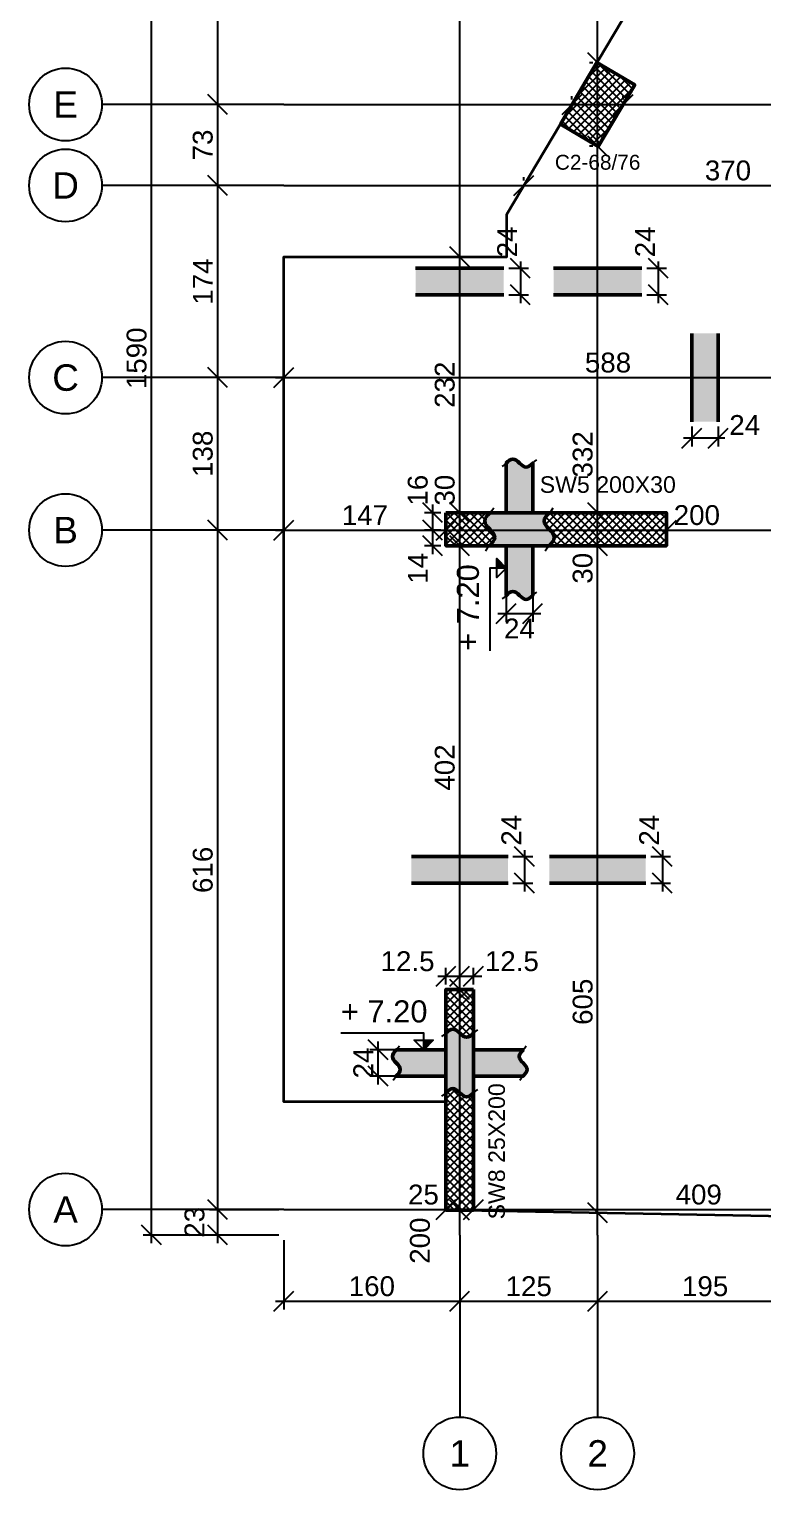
# Model space of a CAD drawing. Header units: millimetres. Extents: x -231 to 4719, y -2977 to 4533.
# Drawn here: x -231 to 434, y 2386 to 3711 of the extents above; entities that cross this region are included whole.
import ezdxf
from ezdxf.enums import TextEntityAlignment as Align

# ---------------------------------------------------------------- set-up
doc = ezdxf.new("R2010")
doc.units = ezdxf.units.MM
for name, color, linetype, lineweight in [('COLUMN', 4, 'Continuous', 50), ('SLAB', 3, 'Continuous', 35), ('WALL', 1, 'Continuous', 50)]:
    doc.layers.add(name, color=color, linetype=linetype, lineweight=lineweight)
for name, color, linetype in [('FW_AXIS', 7, 'Continuous'), ('FW_COLUMN_HATCH', 8, 'Continuous'), ('FW_DIM', 7, 'Continuous'), ('FW_SLAB_SECTION', 8, 'Continuous'), ('FW_TEXT', 7, 'Continuous'), ('FW_WALL_HATCH', 8, 'Continuous'), ('FW_WALL_SECTION', 8, 'Continuous')]:
    doc.layers.add(name, color=color, linetype=linetype)
doc.styles.add('REBAR_TXT', font='arial.ttf')
doc.styles.get("Standard").update_dxf_attribs({"font": 'arial.ttf'})
doc.dimstyles.new('FW_DIM', dxfattribs={"dimtxt": 18, "dimasz": 9, "dimexe": 7.5, "dimexo": 4.5, "dimgap": 4.5, "dimtad": 1, "dimdec": 0, "dimtxsty": 'Standard', "dimtsz": 9, "dimcen": 2.5, "dimdle": 7.5, "dimclrd": 256, "dimclre": 256, "dimclrt": 7, "dimazin": 3, "dimtfac": 1, "dimtmove": 2, "dimatfit": 3})

# ---------------------------------------------------------------- blocks, each defined once
blk = doc.blocks.new('_OBLIQUE')
at = {"color": 0, "linetype": 'BYBLOCK'}
blk.add_line((-0.5, -0.5), (0.5, 0.5), dxfattribs=at)
blk = doc.blocks.new('*D2')
for p, q in [((142.5, 2785.3), (78, 2785.3)), ((85.5, 2753.8), (85.5, 2792.8)), ((142.5, 2761.3), (78, 2761.3))]:
    blk.add_line(p, q)
at = {"layer": 'Defpoints'}
for p in [(147, 2785.3), (85.5, 2761.3), (147, 2761.3)]:
    blk.add_point(p, dxfattribs=at)
at = {"layer": 'FW_DIM', "xscale": 18, "yscale": 18, "rotation": 90}
for p in [(85.5, 2785.3), (85.5, 2761.3)]:
    blk.add_blockref('_OBLIQUE', p, dxfattribs=at)
at = {"layer": 'FW_DIM', "color": 7, "insert": (72, 2773.3), "char_height": 18, "attachment_point": 5, "rotation": 90}
blk.add_mtext('24', dxfattribs=at)
blk = doc.blocks.new('*D3')
for p, q in [((201.7, 3237.8), (201.7, 3173.3)), ((225.7, 3237.8), (225.7, 3173.3)), ((194.2, 3180.8), (233.2, 3180.8))]:
    blk.add_line(p, q)
at = {"layer": 'Defpoints'}
for p in [(201.7, 3242.3), (225.7, 3242.3), (201.7, 3180.8)]:
    blk.add_point(p, dxfattribs=at)
at = {"layer": 'FW_DIM', "xscale": 18, "yscale": 18}
for p in [(201.7, 3180.8), (225.7, 3180.8)]:
    blk.add_blockref('_OBLIQUE', p, dxfattribs=at)
at = {"layer": 'FW_DIM', "color": 7, "insert": (213.7, 3167.3), "char_height": 18, "attachment_point": 5}
blk.add_mtext('24', dxfattribs=at)
blk = doc.blocks.new('*D15')
for p, q in [((400, 3339.8), (362.5, 3339.8)), ((370, 3350.3), (370, 3332.3)), ((394, 3350.3), (394, 3332.3))]:
    blk.add_line(p, q)
at = {"layer": 'Defpoints'}
for p in [(370, 3354.8), (394, 3354.8), (370, 3339.8)]:
    blk.add_point(p, dxfattribs=at)
at = {"layer": 'FW_DIM', "xscale": 18, "yscale": 18}
for p in [(370, 3339.8), (394, 3339.8)]:
    blk.add_blockref('_OBLIQUE', p, dxfattribs=at)
at = {"layer": 'FW_DIM', "color": 7, "insert": (418, 3351.8), "char_height": 18, "attachment_point": 5}
blk.add_mtext('24', dxfattribs=at)
blk = doc.blocks.new('*D21')
for p, q in [((207.8, 2960.4), (225.8, 2960.4)), ((218.3, 2966.4), (218.3, 2928.9)), ((207.8, 2936.4), (225.8, 2936.4))]:
    blk.add_line(p, q)
at = {"layer": 'Defpoints'}
for p in [(203.3, 2960.4), (203.3, 2936.4), (218.3, 2936.4)]:
    blk.add_point(p, dxfattribs=at)
at = {"layer": 'FW_DIM', "xscale": 18, "yscale": 18, "rotation": 90}
for p in [(218.3, 2960.4), (218.3, 2936.4)]:
    blk.add_blockref('_OBLIQUE', p, dxfattribs=at)
at = {"layer": 'FW_DIM', "color": 7, "insert": (206.3, 2984.4), "char_height": 18, "attachment_point": 5, "rotation": 90}
blk.add_mtext('24', dxfattribs=at)
blk = doc.blocks.new('*D22')
for p, q in [((214.5, 3499.9), (214.5, 3462.4)), ((204, 3493.9), (222, 3493.9)), ((204, 3469.9), (222, 3469.9))]:
    blk.add_line(p, q)
at = {"layer": 'Defpoints'}
for p in [(199.5, 3493.9), (199.5, 3469.9), (214.5, 3469.9)]:
    blk.add_point(p, dxfattribs=at)
at = {"layer": 'FW_DIM', "xscale": 18, "yscale": 18, "rotation": 90}
for p in [(214.5, 3493.9), (214.5, 3469.9)]:
    blk.add_blockref('_OBLIQUE', p, dxfattribs=at)
at = {"layer": 'FW_DIM', "color": 7, "insert": (202.5, 3517.9), "char_height": 18, "attachment_point": 5, "rotation": 90}
blk.add_mtext('24', dxfattribs=at)
blk = doc.blocks.new('*D23')
for p, q in [((332.8, 2960.4), (350.8, 2960.4)), ((343.3, 2966.4), (343.3, 2928.9)), ((332.8, 2936.4), (350.8, 2936.4))]:
    blk.add_line(p, q)
at = {"layer": 'Defpoints'}
for p in [(328.3, 2960.4), (328.3, 2936.4), (343.3, 2936.4)]:
    blk.add_point(p, dxfattribs=at)
at = {"layer": 'FW_DIM', "xscale": 18, "yscale": 18, "rotation": 90}
for p in [(343.3, 2960.4), (343.3, 2936.4)]:
    blk.add_blockref('_OBLIQUE', p, dxfattribs=at)
at = {"layer": 'FW_DIM', "color": 7, "insert": (331.3, 2984.4), "char_height": 18, "attachment_point": 5, "rotation": 90}
blk.add_mtext('24', dxfattribs=at)
blk = doc.blocks.new('*D24')
for p, q in [((339.6, 3499.9), (339.6, 3462.4)), ((329.1, 3493.9), (347.1, 3493.9)), ((329.1, 3469.9), (347.1, 3469.9))]:
    blk.add_line(p, q)
at = {"layer": 'Defpoints'}
for p in [(324.6, 3493.9), (324.6, 3469.9), (339.6, 3469.9)]:
    blk.add_point(p, dxfattribs=at)
at = {"layer": 'FW_DIM', "xscale": 18, "yscale": 18, "rotation": 90}
for p in [(339.6, 3493.9), (339.6, 3469.9)]:
    blk.add_blockref('_OBLIQUE', p, dxfattribs=at)
at = {"layer": 'FW_DIM', "color": 7, "insert": (327.6, 3517.9), "char_height": 18, "attachment_point": 5, "rotation": 90}
blk.add_mtext('24', dxfattribs=at)
blk = doc.blocks.new('*D39')
for p, q in [((139.5, 2852), (167, 2852)), ((147, 2844.5), (147, 2859.5)), ((159.5, 2844.5), (159.5, 2859.5))]:
    blk.add_line(p, q)
at = {"layer": 'Defpoints'}
for p in [(147, 2852), (147, 2840), (159.5, 2840)]:
    blk.add_point(p, dxfattribs=at)
at = {"layer": 'FW_DIM', "xscale": 18, "yscale": 18}
for p in [(147, 2852), (159.5, 2852)]:
    blk.add_blockref('_OBLIQUE', p, dxfattribs=at)
at = {"layer": 'FW_DIM', "color": 7, "insert": (112.2, 2865.5), "char_height": 18, "attachment_point": 5}
blk.add_mtext('12.5', dxfattribs=at)
blk = doc.blocks.new('*D40')
for p, q in [((152, 2852), (179.5, 2852)), ((159.5, 2844.5), (159.5, 2859.5)), ((172, 2844.5), (172, 2859.5))]:
    blk.add_line(p, q)
at = {"layer": 'Defpoints'}
for p in [(159.5, 2852), (159.5, 2840), (172, 2840)]:
    blk.add_point(p, dxfattribs=at)
at = {"layer": 'FW_DIM', "xscale": 18, "yscale": 18}
for p in [(159.5, 2852), (172, 2852)]:
    blk.add_blockref('_OBLIQUE', p, dxfattribs=at)
at = {"layer": 'FW_DIM', "color": 7, "insert": (206.8, 2865.5), "char_height": 18, "attachment_point": 5}
blk.add_mtext('12.5', dxfattribs=at)
blk = doc.blocks.new('*D41')
for p, q in [((135, 3234.8), (135, 3264)), ((142.5, 3256.5), (127.5, 3256.5)), ((142.5, 3242.3), (127.5, 3242.3))]:
    blk.add_line(p, q)
at = {"layer": 'Defpoints'}
for p in [(147, 3256.5), (135, 3242.3), (147, 3242.3)]:
    blk.add_point(p, dxfattribs=at)
at = {"layer": 'FW_DIM', "xscale": 18, "yscale": 18, "rotation": 90}
for p in [(135, 3256.5), (135, 3242.3)]:
    blk.add_blockref('_OBLIQUE', p, dxfattribs=at)
at = {"layer": 'FW_DIM', "color": 7, "insert": (121.5, 3221.9), "char_height": 18, "attachment_point": 5, "rotation": 90}
blk.add_mtext('14', dxfattribs=at)
blk = doc.blocks.new('*D42')
for p, q in [((142.5, 3272.3), (127.5, 3272.3)), ((135, 3249), (135, 3279.8)), ((142.5, 3256.5), (127.5, 3256.5))]:
    blk.add_line(p, q)
at = {"layer": 'Defpoints'}
for p in [(147, 3272.3), (135, 3256.5), (147, 3256.5)]:
    blk.add_point(p, dxfattribs=at)
at = {"layer": 'FW_DIM', "xscale": 18, "yscale": 18, "rotation": 90}
for p in [(135, 3272.3), (135, 3256.5)]:
    blk.add_blockref('_OBLIQUE', p, dxfattribs=at)
at = {"layer": 'FW_DIM', "color": 7, "insert": (121.5, 3292.7), "char_height": 18, "attachment_point": 5, "rotation": 90}
blk.add_mtext('16', dxfattribs=at)
blk = doc.blocks.new('*D75')
for p, q in [((139.5, 2640.4), (179.5, 2640.4)), ((147, 2644.9), (147, 2647.9)), ((172, 2644.9), (172, 2647.9))]:
    blk.add_line(p, q)
at = {"layer": 'Defpoints'}
for p in [(147, 2640.4), (147, 2640.4), (172, 2640.4)]:
    blk.add_point(p, dxfattribs=at)
at = {"layer": 'FW_DIM', "xscale": 18, "yscale": 18}
for p in [(147, 2640.4), (172, 2640.4)]:
    blk.add_blockref('_OBLIQUE', p, dxfattribs=at)
at = {"layer": 'FW_DIM', "color": 7, "insert": (126.6, 2653.9), "char_height": 18, "attachment_point": 5}
blk.add_mtext('25', dxfattribs=at)
blk = doc.blocks.new('*D76')
for p, q in [((164.5, 2640.4), (588.1, 2640.4)), ((172, 2644.9), (172, 2647.9)), ((580.6, 2644.9), (580.6, 2647.9))]:
    blk.add_line(p, q)
at = {"layer": 'Defpoints'}
for p in [(172, 2640.4), (172, 2640.4), (580.6, 2640.4)]:
    blk.add_point(p, dxfattribs=at)
at = {"layer": 'FW_DIM', "xscale": 18, "yscale": 18}
for p in [(172, 2640.4), (580.6, 2640.4)]:
    blk.add_blockref('_OBLIQUE', p, dxfattribs=at)
at = {"layer": 'FW_DIM', "color": 7, "insert": (376.3, 2653.9), "char_height": 18, "attachment_point": 5}
blk.add_mtext('409', dxfattribs=at)
blk = doc.blocks.new('*D80')
for p, q in [((0, 3261), (0, 3264)), ((147, 3261), (147, 3264)), ((-7.5, 3256.5), (154.5, 3256.5))]:
    blk.add_line(p, q)
at = {"layer": 'Defpoints'}
for p in [(0, 3256.5), (0, 3256.5), (147, 3256.5)]:
    blk.add_point(p, dxfattribs=at)
at = {"layer": 'FW_DIM', "xscale": 18, "yscale": 18}
for p in [(0, 3256.5), (147, 3256.5)]:
    blk.add_blockref('_OBLIQUE', p, dxfattribs=at)
at = {"layer": 'FW_DIM', "color": 7, "insert": (73.5, 3270), "char_height": 18, "attachment_point": 5}
blk.add_mtext('147', dxfattribs=at)
blk = doc.blocks.new('*D81')
for p, q in [((147, 3261), (147, 3264)), ((347, 3261), (347, 3264)), ((139.5, 3256.5), (354.5, 3256.5))]:
    blk.add_line(p, q)
at = {"layer": 'Defpoints'}
for p in [(147, 3256.5), (147, 3256.5), (347, 3256.5)]:
    blk.add_point(p, dxfattribs=at)
at = {"layer": 'FW_DIM', "xscale": 18, "yscale": 18}
for p in [(147, 3256.5), (347, 3256.5)]:
    blk.add_blockref('_OBLIQUE', p, dxfattribs=at)
at = {"layer": 'FW_DIM', "color": 7, "insert": (374.6, 3270), "char_height": 18, "attachment_point": 5}
blk.add_mtext('200', dxfattribs=at)
blk = doc.blocks.new('*D82')
for p, q in [((347, 3261), (347, 3264)), ((798.2, 3261), (798.2, 3264)), ((339.5, 3256.5), (805.7, 3256.5))]:
    blk.add_line(p, q)
at = {"layer": 'Defpoints'}
for p in [(347, 3256.5), (347, 3256.5), (798.2, 3256.5)]:
    blk.add_point(p, dxfattribs=at)
at = {"layer": 'FW_DIM', "xscale": 18, "yscale": 18}
for p in [(347, 3256.5), (798.2, 3256.5)]:
    blk.add_blockref('_OBLIQUE', p, dxfattribs=at)
at = {"layer": 'FW_DIM', "color": 7, "insert": (572.6, 3270), "char_height": 18, "attachment_point": 5}
blk.add_mtext('451', dxfattribs=at)
blk = doc.blocks.new('*D88')
for p, q in [((-7.5, 3394.8), (595.5, 3394.8)), ((0, 3399.3), (0, 3402.3)), ((588, 3399.3), (588, 3402.3))]:
    blk.add_line(p, q)
at = {"layer": 'Defpoints'}
for p in [(0, 3394.8), (0, 3394.8), (588, 3394.8)]:
    blk.add_point(p, dxfattribs=at)
at = {"layer": 'FW_DIM', "xscale": 18, "yscale": 18}
for p in [(0, 3394.8), (588, 3394.8)]:
    blk.add_blockref('_OBLIQUE', p, dxfattribs=at)
at = {"layer": 'FW_DIM', "color": 7, "insert": (294, 3408.3), "char_height": 18, "attachment_point": 5}
blk.add_mtext('588', dxfattribs=at)
blk = doc.blocks.new('*D92')
for p, q in [((217.7, 3573.5), (217.7, 3576.5)), ((588, 3573.5), (588, 3576.5)), ((210.2, 3569), (595.5, 3569))]:
    blk.add_line(p, q)
at = {"layer": 'Defpoints'}
for p in [(217.7, 3569), (217.7, 3569), (588, 3569)]:
    blk.add_point(p, dxfattribs=at)
at = {"layer": 'FW_DIM', "xscale": 18, "yscale": 18}
for p in [(217.7, 3569), (588, 3569)]:
    blk.add_blockref('_OBLIQUE', p, dxfattribs=at)
at = {"layer": 'FW_DIM', "color": 7, "insert": (402.8, 3582.5), "char_height": 18, "attachment_point": 5}
blk.add_mtext('370', dxfattribs=at)
blk = doc.blocks.new('*D98')
for p, q in [((253.8, 3642.4), (315.3, 3642.4)), ((261.3, 3646.9), (261.3, 3649.9)), ((307.8, 3646.9), (307.8, 3649.9))]:
    blk.add_line(p, q)
at = {"layer": 'Defpoints'}
for p in [(261.3, 3642.4), (261.3, 3642.4), (307.8, 3642.4)]:
    blk.add_point(p, dxfattribs=at)
at = {"layer": 'FW_DIM', "xscale": 18, "yscale": 18}
for p in [(261.3, 3642.4), (307.8, 3642.4)]:
    blk.add_blockref('_OBLIQUE', p, dxfattribs=at)
blk = doc.blocks.new('*D99')
for p, q in [((300.3, 3642.4), (1576.5, 3642.4)), ((307.8, 3646.9), (307.8, 3649.9)), ((1569, 3646.9), (1569, 3649.9))]:
    blk.add_line(p, q)
at = {"layer": 'Defpoints'}
for p in [(307.8, 3642.4), (307.8, 3642.4), (1569, 3642.4)]:
    blk.add_point(p, dxfattribs=at)
at = {"layer": 'FW_DIM', "xscale": 18, "yscale": 18}
for p in [(307.8, 3642.4), (1569, 3642.4)]:
    blk.add_blockref('_OBLIQUE', p, dxfattribs=at)
at = {"layer": 'FW_DIM', "color": 7, "insert": (938.4, 3655.9), "char_height": 18, "attachment_point": 5}
blk.add_mtext('1261', dxfattribs=at)
blk = doc.blocks.new('*D108')
for p, q in [((159.5, 2632.3), (159.5, 2847.5)), ((155, 2840), (152, 2840)), ((155, 2639.8), (152, 2639.8))]:
    blk.add_line(p, q)
at = {"layer": 'Defpoints'}
for p in [(159.5, 2840), (159.5, 2639.8), (159.5, 2639.8)]:
    blk.add_point(p, dxfattribs=at)
at = {"layer": 'FW_DIM', "xscale": 18, "yscale": 18, "rotation": 90}
for p in [(159.5, 2840), (159.5, 2639.8)]:
    blk.add_blockref('_OBLIQUE', p, dxfattribs=at)
at = {"layer": 'FW_DIM', "color": 7, "insert": (123.5, 2612.2), "char_height": 18, "attachment_point": 5, "rotation": 90}
blk.add_mtext('200', dxfattribs=at)
blk = doc.blocks.new('*D109')
for p, q in [((159.5, 2832.5), (159.5, 3249.8)), ((155, 3242.3), (152, 3242.3)), ((155, 2840), (152, 2840))]:
    blk.add_line(p, q)
at = {"layer": 'Defpoints'}
for p in [(159.5, 3242.3), (159.5, 2840), (159.5, 2840)]:
    blk.add_point(p, dxfattribs=at)
at = {"layer": 'FW_DIM', "xscale": 18, "yscale": 18, "rotation": 90}
for p in [(159.5, 3242.3), (159.5, 2840)]:
    blk.add_blockref('_OBLIQUE', p, dxfattribs=at)
at = {"layer": 'FW_DIM', "color": 7, "insert": (146, 3041.2), "char_height": 18, "attachment_point": 5, "rotation": 90}
blk.add_mtext('402', dxfattribs=at)
blk = doc.blocks.new('*D110')
for p, q in [((155, 3272.3), (152, 3272.3)), ((159.5, 3234.8), (159.5, 3279.8)), ((155, 3242.3), (152, 3242.3))]:
    blk.add_line(p, q)
at = {"layer": 'Defpoints'}
for p in [(159.5, 3272.3), (159.5, 3242.3), (159.5, 3242.3)]:
    blk.add_point(p, dxfattribs=at)
at = {"layer": 'FW_DIM', "xscale": 18, "yscale": 18, "rotation": 90}
for p in [(159.5, 3272.3), (159.5, 3242.3)]:
    blk.add_blockref('_OBLIQUE', p, dxfattribs=at)
at = {"layer": 'FW_DIM', "color": 7, "insert": (146, 3292.7), "char_height": 18, "attachment_point": 5, "rotation": 90}
blk.add_mtext('30', dxfattribs=at)
blk = doc.blocks.new('*D111')
for p, q in [((159.5, 3264.8), (159.5, 3511.8)), ((155, 3504.3), (152, 3504.3)), ((155, 3272.3), (152, 3272.3))]:
    blk.add_line(p, q)
at = {"layer": 'Defpoints'}
for p in [(159.5, 3504.3), (159.5, 3272.3), (159.5, 3272.3)]:
    blk.add_point(p, dxfattribs=at)
at = {"layer": 'FW_DIM', "xscale": 18, "yscale": 18, "rotation": 90}
for p in [(159.5, 3504.3), (159.5, 3272.3)]:
    blk.add_blockref('_OBLIQUE', p, dxfattribs=at)
at = {"layer": 'FW_DIM', "color": 7, "insert": (146, 3388.3), "char_height": 18, "attachment_point": 5, "rotation": 90}
blk.add_mtext('232', dxfattribs=at)
blk = doc.blocks.new('*D112')
for p, q in [((284.6, 2630), (284.6, 3249.8)), ((280.1, 3242.3), (277.1, 3242.3)), ((280.1, 2637.5), (277.1, 2637.5))]:
    blk.add_line(p, q)
at = {"layer": 'Defpoints'}
for p in [(284.6, 3242.3), (284.6, 2637.5), (284.6, 2637.5)]:
    blk.add_point(p, dxfattribs=at)
at = {"layer": 'FW_DIM', "xscale": 18, "yscale": 18, "rotation": 90}
for p in [(284.6, 3242.3), (284.6, 2637.5)]:
    blk.add_blockref('_OBLIQUE', p, dxfattribs=at)
at = {"layer": 'FW_DIM', "color": 7, "insert": (271.1, 2828.8), "char_height": 18, "attachment_point": 5, "rotation": 90}
blk.add_mtext('605', dxfattribs=at)
blk = doc.blocks.new('*D113')
for p, q in [((280.1, 3272.3), (277.1, 3272.3)), ((284.6, 3234.8), (284.6, 3279.8)), ((280.1, 3242.3), (277.1, 3242.3))]:
    blk.add_line(p, q)
at = {"layer": 'Defpoints'}
for p in [(284.6, 3272.3), (284.6, 3242.3), (284.6, 3242.3)]:
    blk.add_point(p, dxfattribs=at)
at = {"layer": 'FW_DIM', "xscale": 18, "yscale": 18, "rotation": 90}
for p in [(284.6, 3272.3), (284.6, 3242.3)]:
    blk.add_blockref('_OBLIQUE', p, dxfattribs=at)
at = {"layer": 'FW_DIM', "color": 7, "insert": (271.1, 3221.9), "char_height": 18, "attachment_point": 5, "rotation": 90}
blk.add_mtext('30', dxfattribs=at)
blk = doc.blocks.new('*D114')
for p, q in [((280.1, 3604.6), (277.1, 3604.6)), ((284.6, 3264.8), (284.6, 3612.1)), ((280.1, 3272.3), (277.1, 3272.3))]:
    blk.add_line(p, q)
at = {"layer": 'Defpoints'}
for p in [(284.6, 3604.6), (284.6, 3272.3), (284.6, 3272.3)]:
    blk.add_point(p, dxfattribs=at)
at = {"layer": 'FW_DIM', "xscale": 18, "yscale": 18, "rotation": 90}
for p in [(284.6, 3604.6), (284.6, 3272.3)]:
    blk.add_blockref('_OBLIQUE', p, dxfattribs=at)
at = {"layer": 'FW_DIM', "color": 7, "insert": (271.1, 3325.2), "char_height": 18, "attachment_point": 5, "rotation": 90}
blk.add_mtext('332', dxfattribs=at)
blk = doc.blocks.new('*D115')
for p, q in [((284.6, 3597.1), (284.6, 3687.7)), ((280.1, 3680.2), (277.1, 3680.2)), ((280.1, 3604.6), (277.1, 3604.6))]:
    blk.add_line(p, q)
at = {"layer": 'Defpoints'}
for p in [(284.6, 3680.2), (284.6, 3604.6), (284.6, 3604.6)]:
    blk.add_point(p, dxfattribs=at)
at = {"layer": 'FW_DIM', "xscale": 18, "yscale": 18, "rotation": 90}
for p in [(284.6, 3680.2), (284.6, 3604.6)]:
    blk.add_blockref('_OBLIQUE', p, dxfattribs=at)
blk = doc.blocks.new('*D154')
for p, q in [((0, 2612.8), (0, 2549.8)), ((159.5, 2612.8), (159.5, 2549.8)), ((-7.5, 2557.3), (167, 2557.3))]:
    blk.add_line(p, q)
at = {"layer": 'Defpoints'}
for p in [(0, 2617.3), (159.5, 2617.3), (0, 2557.3)]:
    blk.add_point(p, dxfattribs=at)
at = {"layer": 'FW_DIM', "xscale": 18, "yscale": 18}
for p in [(0, 2557.3), (159.5, 2557.3)]:
    blk.add_blockref('_OBLIQUE', p, dxfattribs=at)
at = {"layer": 'FW_DIM', "color": 7, "insert": (79.8, 2570.8), "char_height": 18, "attachment_point": 5}
blk.add_mtext('160', dxfattribs=at)
blk = doc.blocks.new('*D155')
for p, q in [((159.5, 2612.8), (159.5, 2549.8)), ((284.6, 2612.8), (284.6, 2549.8)), ((152, 2557.3), (292.1, 2557.3))]:
    blk.add_line(p, q)
at = {"layer": 'Defpoints'}
for p in [(159.5, 2617.3), (284.6, 2617.3), (159.5, 2557.3)]:
    blk.add_point(p, dxfattribs=at)
at = {"layer": 'FW_DIM', "xscale": 18, "yscale": 18}
for p in [(159.5, 2557.3), (284.6, 2557.3)]:
    blk.add_blockref('_OBLIQUE', p, dxfattribs=at)
at = {"layer": 'FW_DIM', "color": 7, "insert": (222.1, 2570.8), "char_height": 18, "attachment_point": 5}
blk.add_mtext('125', dxfattribs=at)
blk = doc.blocks.new('*D156')
for p, q in [((284.6, 2612.8), (284.6, 2549.8)), ((479.5, 2612.8), (479.5, 2549.8)), ((277.1, 2557.3), (487, 2557.3))]:
    blk.add_line(p, q)
at = {"layer": 'Defpoints'}
for p in [(284.6, 2617.3), (479.5, 2617.3), (284.6, 2557.3)]:
    blk.add_point(p, dxfattribs=at)
at = {"layer": 'FW_DIM', "xscale": 18, "yscale": 18}
for p in [(284.6, 2557.3), (479.5, 2557.3)]:
    blk.add_blockref('_OBLIQUE', p, dxfattribs=at)
at = {"layer": 'FW_DIM', "color": 7, "insert": (382.1, 2570.8), "char_height": 18, "attachment_point": 5}
blk.add_mtext('195', dxfattribs=at)
blk = doc.blocks.new('*D163')
for p, q in [((-4.5, 2640.3), (-67.5, 2640.3)), ((-60, 2609.8), (-60, 2647.8)), ((-4.5, 2617.3), (-67.5, 2617.3))]:
    blk.add_line(p, q)
at = {"layer": 'Defpoints'}
for p in [(0, 2640.3), (-60, 2617.3), (0, 2617.3)]:
    blk.add_point(p, dxfattribs=at)
at = {"layer": 'FW_DIM', "xscale": 18, "yscale": 18, "rotation": 90}
for p in [(-60, 2640.3), (-60, 2617.3)]:
    blk.add_blockref('_OBLIQUE', p, dxfattribs=at)
at = {"layer": 'FW_DIM', "color": 7, "insert": (-81, 2628.8), "char_height": 18, "attachment_point": 5, "rotation": 90}
blk.add_mtext('23', dxfattribs=at)
blk = doc.blocks.new('*D164')
for p, q in [((-60, 2632.8), (-60, 3264)), ((-4.5, 3256.5), (-67.5, 3256.5)), ((-4.5, 2640.3), (-67.5, 2640.3))]:
    blk.add_line(p, q)
at = {"layer": 'Defpoints'}
for p in [(0, 3256.5), (-60, 2640.3), (0, 2640.3)]:
    blk.add_point(p, dxfattribs=at)
at = {"layer": 'FW_DIM', "xscale": 18, "yscale": 18, "rotation": 90}
for p in [(-60, 3256.5), (-60, 2640.3)]:
    blk.add_blockref('_OBLIQUE', p, dxfattribs=at)
at = {"layer": 'FW_DIM', "color": 7, "insert": (-73.5, 2948.4), "char_height": 18, "attachment_point": 5, "rotation": 90}
blk.add_mtext('616', dxfattribs=at)
blk = doc.blocks.new('*D165')
for p, q in [((-4.5, 3394.8), (-67.5, 3394.8)), ((-60, 3249), (-60, 3402.3)), ((-4.5, 3256.5), (-67.5, 3256.5))]:
    blk.add_line(p, q)
at = {"layer": 'Defpoints'}
for p in [(0, 3394.8), (-60, 3256.5), (0, 3256.5)]:
    blk.add_point(p, dxfattribs=at)
at = {"layer": 'FW_DIM', "xscale": 18, "yscale": 18, "rotation": 90}
for p in [(-60, 3394.8), (-60, 3256.5)]:
    blk.add_blockref('_OBLIQUE', p, dxfattribs=at)
at = {"layer": 'FW_DIM', "color": 7, "insert": (-73.5, 3325.7), "char_height": 18, "attachment_point": 5, "rotation": 90}
blk.add_mtext('138', dxfattribs=at)
blk = doc.blocks.new('*D166')
for p, q in [((-60, 3387.3), (-60, 3576.5)), ((-4.5, 3569), (-67.5, 3569)), ((-4.5, 3394.8), (-67.5, 3394.8))]:
    blk.add_line(p, q)
at = {"layer": 'Defpoints'}
for p in [(0, 3569), (-60, 3394.8), (0, 3394.8)]:
    blk.add_point(p, dxfattribs=at)
at = {"layer": 'FW_DIM', "xscale": 18, "yscale": 18, "rotation": 90}
for p in [(-60, 3569), (-60, 3394.8)]:
    blk.add_blockref('_OBLIQUE', p, dxfattribs=at)
at = {"layer": 'FW_DIM', "color": 7, "insert": (-73.5, 3481.9), "char_height": 18, "attachment_point": 5, "rotation": 90}
blk.add_mtext('174', dxfattribs=at)
blk = doc.blocks.new('*D167')
for p, q in [((-4.5, 3642.4), (-67.5, 3642.4)), ((-60, 3561.5), (-60, 3649.9)), ((-4.5, 3569), (-67.5, 3569))]:
    blk.add_line(p, q)
at = {"layer": 'Defpoints'}
for p in [(0, 3642.4), (-60, 3569), (0, 3569)]:
    blk.add_point(p, dxfattribs=at)
at = {"layer": 'FW_DIM', "xscale": 18, "yscale": 18, "rotation": 90}
for p in [(-60, 3642.4), (-60, 3569)]:
    blk.add_blockref('_OBLIQUE', p, dxfattribs=at)
at = {"layer": 'FW_DIM', "color": 7, "insert": (-73.5, 3605.7), "char_height": 18, "attachment_point": 5, "rotation": 90}
blk.add_mtext('73', dxfattribs=at)
blk = doc.blocks.new('*D168')
for p, q in [((-60, 3634.9), (-60, 3882.3)), ((-4.5, 3874.8), (-67.5, 3874.8)), ((-4.5, 3642.4), (-67.5, 3642.4))]:
    blk.add_line(p, q)
at = {"layer": 'Defpoints'}
for p in [(0, 3874.8), (-60, 3642.4), (0, 3642.4)]:
    blk.add_point(p, dxfattribs=at)
at = {"layer": 'FW_DIM', "xscale": 18, "yscale": 18, "rotation": 90}
for p in [(-60, 3874.8), (-60, 3642.4)]:
    blk.add_blockref('_OBLIQUE', p, dxfattribs=at)
at = {"layer": 'FW_DIM', "color": 7, "insert": (-73.5, 3758.6), "char_height": 18, "attachment_point": 5, "rotation": 90}
blk.add_mtext('232', dxfattribs=at)
blk = doc.blocks.new('*D179')
for p, q in [((-120, 2609.8), (-120, 4214.8)), ((-4.5, 4207.3), (-127.5, 4207.3)), ((-4.5, 2617.3), (-127.5, 2617.3))]:
    blk.add_line(p, q)
at = {"layer": 'Defpoints'}
for p in [(0, 4207.3), (-120, 2617.3), (0, 2617.3)]:
    blk.add_point(p, dxfattribs=at)
at = {"layer": 'FW_DIM', "xscale": 18, "yscale": 18, "rotation": 90}
for p in [(-120, 4207.3), (-120, 2617.3)]:
    blk.add_blockref('_OBLIQUE', p, dxfattribs=at)
at = {"layer": 'FW_DIM', "color": 7, "insert": (-133.5, 3412.3), "char_height": 18, "attachment_point": 5, "rotation": 90}
blk.add_mtext('1590', dxfattribs=at)

msp = doc.modelspace()

# ---------------------------------------------------------------- hatches: boundary and pattern name
at = {"layer": 'FW_COLUMN_HATCH'}
h = msp.add_hatch(dxfattribs=at)
h.set_pattern_fill('ANSI37', scale=1.6)
h.paths.add_polyline_path([(250.8, 3624.7), (284, 3680.6), (318.3, 3660.1), (285.2, 3604.3), (250.8, 3624.7)])
at = {"layer": 'FW_SLAB_SECTION'}
h = msp.add_hatch(color=8, dxfattribs=at)
h.dxf.hatch_style = 1
h.paths.add_polyline_path([(199.5, 3469.9), (199.5, 3493.9), (119.5, 3493.9), (119.5, 3469.9), (199.5, 3469.9)])
h = msp.add_hatch(color=8, dxfattribs=at)
h.dxf.hatch_style = 1
h.paths.add_polyline_path([(324.6, 3469.9), (324.6, 3493.9), (244.6, 3493.9), (244.6, 3469.9), (324.6, 3469.9)])
h = msp.add_hatch(color=8, dxfattribs=at)
h.dxf.hatch_style = 1
h.paths.add_polyline_path([(394, 3354.8), (394, 3434.8), (370, 3434.8), (370, 3354.8), (394, 3354.8)])
h = msp.add_hatch(color=8, dxfattribs=at)
h.dxf.hatch_style = 1
h.paths.add_polyline_path([(203.3, 2936.4), (203.3, 2960.4), (115.7, 2960.4), (115.7, 2936.4), (203.3, 2936.4)])
h = msp.add_hatch(color=8, dxfattribs=at)
h.dxf.hatch_style = 1
h.paths.add_polyline_path([(328.3, 2936.4), (328.3, 2960.4), (240.8, 2960.4), (240.8, 2936.4), (328.3, 2936.4)])
at = {"layer": 'FW_WALL_HATCH'}
h = msp.add_hatch(dxfattribs=at)
h.set_pattern_fill('ANSI37', scale=1.6)
h.paths.add_polyline_path([(147, 3272.3), (201.7, 3272.3), (201.7, 3272.3), (186.7, 3272.3), (184.9, 3270.4), (183.5, 3268.6), (182.5, 3266.7), (182.2, 3264.8), (182.5, 3262.9), (183.5, 3261.1), (184.9, 3259.2), (186.7, 3257.3), (188.4, 3255.4), (189.9, 3253.6), (190.8, 3251.7), (191.2, 3249.8), (190.8, 3247.9), (189.9, 3246.1), (188.4, 3244.2), (186.7, 3242.3), (147, 3242.3), (147, 3272.3)])
h = msp.add_hatch(dxfattribs=at)
h.set_pattern_fill('ANSI37', scale=1.6)
h.paths.add_polyline_path([(347, 3272.3), (347, 3242.3), (240.7, 3242.3), (242.4, 3244.2), (243.9, 3246.1), (244.8, 3247.9), (245.2, 3249.8), (244.8, 3251.7), (243.9, 3253.6), (242.4, 3255.4), (240.7, 3257.3), (238.9, 3259.2), (237.5, 3261.1), (236.5, 3262.9), (236.2, 3264.8), (236.5, 3266.7), (237.5, 3268.6), (238.9, 3270.4), (240.7, 3272.3), (225.7, 3272.3), (225.7, 3272.3), (347, 3272.3)])
h = msp.add_hatch(dxfattribs=at)
h.set_pattern_fill('ANSI37', scale=1.6)
h.paths.add_polyline_path([(172, 2840), (172, 2800.3), (170.4, 2798.9), (168.9, 2797.7), (167.3, 2796.9), (165.8, 2796.6), (164.2, 2796.9), (162.6, 2797.7), (161.1, 2798.9), (159.5, 2800.3), (157.9, 2801.8), (156.4, 2803), (154.8, 2803.8), (153.3, 2804.1), (151.7, 2803.8), (150.1, 2803), (148.6, 2801.8), (147, 2800.3), (147, 2840), (172, 2840)])
h = msp.add_hatch(dxfattribs=at)
h.set_pattern_fill('ANSI37', scale=1.6)
h.paths.add_polyline_path([(172, 2640), (147, 2640), (147, 2746.3), (148.6, 2747.8), (150.1, 2749), (151.7, 2749.8), (153.3, 2750.1), (154.8, 2749.8), (156.4, 2749), (157.9, 2747.8), (159.5, 2746.3), (161.1, 2744.9), (162.6, 2743.7), (164.2, 2742.9), (165.8, 2742.6), (167.3, 2742.9), (168.9, 2743.7), (170.4, 2744.9), (172, 2746.3), (172, 2761.3), (172, 2761.3), (172, 2640)])
at = {"layer": 'FW_WALL_SECTION'}
h = msp.add_hatch(color=8, dxfattribs=at)
h.dxf.hatch_style = 1
h.paths.add_polyline_path([(203.2, 3318.7), (204.7, 3319.9), (206.2, 3320.6), (207.7, 3320.9), (209.2, 3320.6), (210.7, 3319.9), (212.2, 3318.7), (213.7, 3317.3), (215.2, 3315.9), (216.7, 3314.8), (218.2, 3314), (219.7, 3313.7), (221.2, 3314), (222.7, 3314.8), (224.2, 3315.9), (225.7, 3317.3), (225.7, 3272.3), (240.7, 3272.3), (238.9, 3270.4), (237.5, 3268.6), (236.5, 3266.7), (236.2, 3264.8), (236.5, 3262.9), (237.5, 3261.1), (238.9, 3259.2), (240.7, 3257.3), (242.4, 3255.4), (243.9, 3253.6), (244.8, 3251.7), (245.2, 3249.8), (244.8, 3247.9), (243.9, 3246.1), (242.4, 3244.2), (240.7, 3242.3), (225.7, 3242.3), (225.7, 3197.3), (224.2, 3195.9), (222.7, 3194.8), (221.2, 3194), (219.7, 3193.7), (218.2, 3194), (216.7, 3194.8), (215.2, 3195.9), (213.7, 3197.3), (212.2, 3198.7), (210.7, 3199.9), (209.2, 3200.6), (207.7, 3200.9), (206.2, 3200.6), (204.7, 3199.9), (203.2, 3198.7), (201.7, 3197.3), (201.7, 3242.3), (186.7, 3242.3), (188.4, 3244.2), (189.9, 3246.1), (190.8, 3247.9), (191.2, 3249.8), (190.8, 3251.7), (189.9, 3253.6), (188.4, 3255.4), (186.7, 3257.3), (184.9, 3259.2), (183.5, 3261.1), (182.5, 3262.9), (182.2, 3264.8), (182.5, 3266.7), (183.5, 3268.6), (184.9, 3270.4), (186.7, 3272.3), (201.7, 3272.3), (201.7, 3317.3), (203.2, 3318.7)])
h = msp.add_hatch(color=7, dxfattribs=at)
h.dxf.hatch_style = 1
h.paths.add_polyline_path([(201.7, 3222.1), (193.1, 3230.6), (193.1, 3222.1)])
h = msp.add_hatch(color=8, dxfattribs=at)
h.dxf.hatch_style = 1
h.paths.add_polyline_path([(172, 2761.3), (172, 2746.3), (170.4, 2744.9), (168.9, 2743.7), (167.3, 2742.9), (165.8, 2742.6), (164.2, 2742.9), (162.6, 2743.7), (161.1, 2744.9), (159.5, 2746.3), (157.9, 2747.8), (156.4, 2749), (154.8, 2749.8), (153.3, 2750.1), (151.7, 2749.8), (150.1, 2749), (148.6, 2747.8), (147, 2746.3), (147, 2761.3), (102, 2761.3), (103.4, 2762.8), (104.5, 2764.3), (105.3, 2765.8), (105.6, 2767.3), (105.3, 2768.8), (104.5, 2770.3), (103.4, 2771.8), (102, 2773.3), (100.6, 2774.8), (99.5, 2776.3), (98.7, 2777.8), (98.4, 2779.3), (98.7, 2780.8), (99.5, 2782.3), (100.6, 2783.8), (102, 2785.3), (147, 2785.3), (147, 2800.3), (148.6, 2801.8), (150.1, 2803), (151.7, 2803.8), (153.3, 2804.1), (154.8, 2803.8), (156.4, 2803), (157.9, 2801.8), (159.5, 2800.3), (161.1, 2798.9), (162.6, 2797.7), (164.2, 2796.9), (165.8, 2796.6), (167.3, 2796.9), (168.9, 2797.7), (170.4, 2798.9), (172, 2800.3), (172, 2785.3), (217, 2785.3), (215.6, 2783.8), (214.5, 2782.3), (213.7, 2780.8), (213.4, 2779.3), (213.7, 2777.8), (214.5, 2776.3), (215.6, 2774.8), (217, 2773.3), (218.4, 2771.8), (219.5, 2770.3), (220.3, 2768.8), (220.6, 2767.3), (220.3, 2765.8), (219.5, 2764.3), (218.4, 2762.8), (217, 2761.3), (172, 2761.3)])
h = msp.add_hatch(color=7, dxfattribs=at)
h.dxf.hatch_style = 1
h.paths.add_polyline_path([(126.8, 2785.3), (135.3, 2793.9), (126.8, 2793.9)])

# ---------------------------------------------------------------- linework, layer by layer
at = {"layer": 'COLUMN'}
msp.add_lwpolyline([(250.8, 3624.7), (285.2, 3604.3), (318.3, 3660.1), (284, 3680.6), (250.8, 3624.7)], dxfattribs=at)
at = {"layer": 'FW_AXIS', "color": 8}
for p, q in [((159.5, 2617.3), (159.5, 4207.3)), ((284.6, 2617.3), (284.6, 4207.3)), ((0, 3642.4), (1569, 3642.4)), ((0, 3569), (1569, 3569)), ((0, 3394.8), (1569, 3394.8)), ((0, 3256.5), (1569, 3256.5)), ((0, 2640.4), (1569, 2640.4))]:
    msp.add_line(p, q, dxfattribs=at)
at = {"layer": 'FW_AXIS', "linetype": 'CONTINUOUS'}
for p, q in [((0, 3642.4), (-165, 3642.4)), ((0, 3569), (-165, 3569)), ((0, 3394.8), (-165, 3394.8)), ((0, 3256.5), (-165, 3256.5)), ((0, 2640.4), (-165, 2640.4)), ((159.5, 2617.3), (159.5, 2452.3)), ((284.6, 2617.3), (284.6, 2452.3))]:
    msp.add_line(p, q, dxfattribs=at)
at = {"layer": 'FW_AXIS'}
for centre in [(-198, 3642.4), (-198, 3569), (-198, 3394.8), (-198, 3256.5), (-198, 2640.4), (159.5, 2419.3), (284.6, 2419.3)]:
    msp.add_circle(centre, 33, dxfattribs=at)
at = {"layer": 'FW_SLAB_SECTION', "color": 7, "lineweight": 50}
for p, q in [((119.5, 3493.9), (199.5, 3493.9)), ((244.6, 3493.9), (324.6, 3493.9)), ((119.5, 3469.9), (199.5, 3469.9)), ((244.6, 3469.9), (324.6, 3469.9)), ((370, 3354.8), (370, 3434.8)), ((394, 3354.8), (394, 3434.8)), ((115.7, 2960.4), (203.3, 2960.4)), ((240.8, 2960.4), (328.3, 2960.4)), ((115.7, 2936.4), (203.3, 2936.4)), ((240.8, 2936.4), (328.3, 2936.4))]:
    msp.add_line(p, q, dxfattribs=at)
at = {"layer": 'FW_WALL_SECTION', "lineweight": 50}
for points in [[(203.2, 3318.7), (204.7, 3319.9), (206.2, 3320.6), (207.7, 3320.9), (209.2, 3320.6), (210.7, 3319.9), (212.2, 3318.7), (213.7, 3317.3), (215.2, 3315.9), (216.7, 3314.8), (218.2, 3314), (219.7, 3313.7), (221.2, 3314), (222.7, 3314.8), (224.2, 3315.9), (225.7, 3317.3), (225.7, 3272.3), (240.7, 3272.3), (238.9, 3270.4), (237.5, 3268.6), (236.5, 3266.7), (236.2, 3264.8), (236.5, 3262.9), (237.5, 3261.1), (238.9, 3259.2), (240.7, 3257.3), (242.4, 3255.4), (243.9, 3253.6), (244.8, 3251.7), (245.2, 3249.8), (244.8, 3247.9), (243.9, 3246.1), (242.4, 3244.2), (240.7, 3242.3), (225.7, 3242.3), (225.7, 3197.3), (224.2, 3195.9), (222.7, 3194.8), (221.2, 3194), (219.7, 3193.7), (218.2, 3194), (216.7, 3194.8), (215.2, 3195.9), (213.7, 3197.3), (212.2, 3198.7), (210.7, 3199.9), (209.2, 3200.6), (207.7, 3200.9), (206.2, 3200.6), (204.7, 3199.9), (203.2, 3198.7), (201.7, 3197.3), (201.7, 3242.3), (186.7, 3242.3), (188.4, 3244.2), (189.9, 3246.1), (190.8, 3247.9), (191.2, 3249.8), (190.8, 3251.7), (189.9, 3253.6), (188.4, 3255.4), (186.7, 3257.3), (184.9, 3259.2), (183.5, 3261.1), (182.5, 3262.9), (182.2, 3264.8), (182.5, 3266.7), (183.5, 3268.6), (184.9, 3270.4), (186.7, 3272.3), (201.7, 3272.3), (201.7, 3317.3), (203.2, 3318.7)], [(172, 2761.3), (172, 2746.3), (170.4, 2744.9), (168.9, 2743.7), (167.3, 2742.9), (165.8, 2742.6), (164.2, 2742.9), (162.6, 2743.7), (161.1, 2744.9), (159.5, 2746.3), (157.9, 2747.8), (156.4, 2749), (154.8, 2749.8), (153.3, 2750.1), (151.7, 2749.8), (150.1, 2749), (148.6, 2747.8), (147, 2746.3), (147, 2761.3), (102, 2761.3), (103.4, 2762.8), (104.5, 2764.3), (105.3, 2765.8), (105.6, 2767.3), (105.3, 2768.8), (104.5, 2770.3), (103.4, 2771.8), (102, 2773.3), (100.6, 2774.8), (99.5, 2776.3), (98.7, 2777.8), (98.4, 2779.3), (98.7, 2780.8), (99.5, 2782.3), (100.6, 2783.8), (102, 2785.3), (147, 2785.3), (147, 2800.3), (148.6, 2801.8), (150.1, 2803), (151.7, 2803.8), (153.3, 2804.1), (154.8, 2803.8), (156.4, 2803), (157.9, 2801.8), (159.5, 2800.3), (161.1, 2798.9), (162.6, 2797.7), (164.2, 2796.9), (165.8, 2796.6), (167.3, 2796.9), (168.9, 2797.7), (170.4, 2798.9), (172, 2800.3), (172, 2785.3), (217, 2785.3), (215.6, 2783.8), (214.5, 2782.3), (213.7, 2780.8), (213.4, 2779.3), (213.7, 2777.8), (214.5, 2776.3), (215.6, 2774.8), (217, 2773.3), (218.4, 2771.8), (219.5, 2770.3), (220.3, 2768.8), (220.6, 2767.3), (220.3, 2765.8), (219.5, 2764.3), (218.4, 2762.8), (217, 2761.3), (172, 2761.3)]]:
    msp.add_lwpolyline(points, close=True, dxfattribs=at)
at = {"layer": 'FW_WALL_SECTION', "lineweight": 25}
for points in [[(198.1, 3314.4), (200, 3315.8), (202, 3317.6), (203.9, 3319.3), (205.9, 3320.5), (207.8, 3320.9), (209.8, 3320.4), (211.7, 3319.1), (213.7, 3317.3), (215.6, 3315.6), (217.6, 3314.2), (219.5, 3313.7), (221.5, 3314.1), (223.4, 3315.3), (225.4, 3317), (227.3, 3318.8), (229.3, 3320.2)], [(183, 3237.8), (184.8, 3240.3), (187, 3242.7), (189.2, 3245.1), (190.7, 3247.6), (191.2, 3250), (190.5, 3252.4), (188.9, 3254.9), (186.7, 3257.3), (184.5, 3259.8), (182.8, 3262.2), (182.2, 3264.6), (182.7, 3267.1), (184.2, 3269.5), (186.3, 3271.9), (188.6, 3274.4), (190.3, 3276.8)], [(237, 3237.8), (238.8, 3240.3), (241, 3242.7), (243.2, 3245.1), (244.7, 3247.6), (245.2, 3250), (244.5, 3252.4), (242.9, 3254.9), (240.7, 3257.3), (238.5, 3259.8), (236.8, 3262.2), (236.2, 3264.6), (236.7, 3267.1), (238.2, 3269.5), (240.3, 3271.9), (242.6, 3274.4), (244.3, 3276.8)], [(198.1, 3194.4), (200, 3195.8), (202, 3197.6), (203.9, 3199.3), (205.9, 3200.5), (207.8, 3200.9), (209.8, 3200.4), (211.7, 3199.1), (213.7, 3197.3), (215.6, 3195.6), (217.6, 3194.2), (219.5, 3193.7), (221.5, 3194.1), (223.4, 3195.3), (225.4, 3197), (227.3, 3198.8), (229.3, 3200.2)], [(143.3, 2797.3), (145.3, 2798.8), (147.3, 2800.6), (149.3, 2802.4), (151.4, 2803.7), (153.4, 2804.1), (155.4, 2803.5), (157.5, 2802.2), (159.5, 2800.3), (161.5, 2798.5), (163.6, 2797.1), (165.6, 2796.6), (167.6, 2797), (169.7, 2798.3), (171.7, 2800.1), (173.7, 2801.9), (175.8, 2803.4)], [(99.1, 2757.7), (100.5, 2759.7), (102.3, 2761.6), (104, 2763.6), (105.2, 2765.5), (105.6, 2767.5), (105.1, 2769.4), (103.8, 2771.4), (102, 2773.3), (100.2, 2775.3), (98.9, 2777.2), (98.4, 2779.2), (98.8, 2781.1), (100, 2783.1), (101.7, 2785), (103.5, 2787), (104.9, 2788.9)], [(214.1, 2757.7), (215.5, 2759.7), (217.3, 2761.6), (219, 2763.6), (220.2, 2765.5), (220.6, 2767.5), (220.1, 2769.4), (218.8, 2771.4), (217, 2773.3), (215.2, 2775.3), (213.9, 2777.2), (213.4, 2779.2), (213.8, 2781.1), (215, 2783.1), (216.7, 2785), (218.5, 2787), (219.9, 2788.9)], [(143.3, 2743.3), (145.3, 2744.8), (147.3, 2746.6), (149.3, 2748.4), (151.4, 2749.7), (153.4, 2750.1), (155.4, 2749.5), (157.5, 2748.2), (159.5, 2746.3), (161.5, 2744.5), (163.6, 2743.1), (165.6, 2742.6), (167.6, 2743), (169.7, 2744.3), (171.7, 2746.1), (173.7, 2747.9), (175.8, 2749.4)]]:
    msp.add_lwpolyline(points, dxfattribs=at)
at = {"layer": 'FW_WALL_SECTION'}
for points in [[(201.7, 3222.1), (186.7, 3222.1), (186.7, 3147.1)], [(126.8, 2785.3), (126.8, 2800.3), (51.8, 2800.3)]]:
    msp.add_lwpolyline(points, dxfattribs=at)
for points in [[(201.7, 3222.1), (193.1, 3213.5), (193.1, 3230.6)], [(126.8, 2785.3), (118.2, 2793.9), (135.3, 2793.9)]]:
    msp.add_lwpolyline(points, close=True, dxfattribs=at)
at = {"layer": 'SLAB'}
msp.add_lwpolyline([(467, 4207.3), (1367, 4207.2), (1367, 4109.3), (1569, 4109.3), (1569, 3605.3), (1367, 3605.3), (1367, 3219.3), (1569, 3219.3), (1569, 2715.3), (1367, 2715.3), (1367, 2617.3), (147, 2640), (147, 2738), (0, 2738), (0, 3504.3), (202.2, 3504.3), (202.2, 3543), (354.9, 3800), (265, 3800), (265, 4109.2), (467, 4109.2), (467, 4207.3)], dxfattribs=at)
at = {"layer": 'WALL'}
for points in [[(147, 3272.3), (347, 3272.3), (347, 3242.3), (147, 3242.3)], [(172, 2840), (147, 2840), (147, 2640), (172, 2640)]]:
    msp.add_lwpolyline(points, close=True, dxfattribs=at)

# ---------------------------------------------------------------- texts
at = {"layer": 'FW_AXIS', "color": 7, "style": 'REBAR_TXT'}
for s, p in [('E', (-198, 3642.4)), ('D', (-198, 3569)), ('C', (-198, 3394.8)), ('B', (-198, 3256.5)), ('A', (-198, 2640.4)), ('1', (159.5, 2419.3)), ('2', (284.6, 2419.3))]:
    msp.add_text(s, height=24, dxfattribs=at).set_placement(p, align=Align.MIDDLE_CENTER)
at = {"layer": 'FW_TEXT', "color": 7, "style": 'REBAR_TXT'}
msp.add_text('C2-68/76', height=13.5, dxfattribs=at).set_placement((284.6, 3596.8), align=Align.TOP_CENTER)
msp.add_text('SW5 200X30', height=15, dxfattribs=at).set_placement((293.8, 3285.8), align=Align.BOTTOM_CENTER)
msp.add_text('SW8 25X200', height=15, rotation=90, dxfattribs=at).set_placement((185.5, 2693.2), align=Align.TOP_CENTER)
at = {"layer": 'FW_WALL_SECTION', "color": 7, "style": 'REBAR_TXT'}
msp.add_text('+ 7.20', height=20, rotation=90, dxfattribs=at).set_placement((182.9, 3147.1), align=Align.BOTTOM_LEFT)
msp.add_text('+ 7.20', height=20, dxfattribs=at).set_placement((51.8, 2804.1), align=Align.BOTTOM_LEFT)

# ---------------------------------------------------------------- dimensions: what is measured, and where the dimension line sits
at = {"layer": 'FW_DIM'}
for base, p1, p2, picture, middle in [((-120, 2617.3), (0, 2617.3), (0, 4207.3), '*D179', (-133.5, 3412.3)), ((-60, 3642.4), (0, 3642.4), (0, 3874.8), '*D168', (-73.5, 3758.6)), ((-60, 3569), (0, 3569), (0, 3642.4), '*D167', (-73.5, 3605.7)), ((-60, 3394.8), (0, 3394.8), (0, 3569), '*D166', (-73.5, 3481.9)), ((-60, 3256.5), (0, 3256.5), (0, 3394.8), '*D165', (-73.5, 3325.7)), ((-60, 2640.3), (0, 2640.3), (0, 3256.5), '*D164', (-73.5, 2948.4)), ((-60, 2617.3), (0, 2617.3), (0, 2640.3), '*D163', (-81, 2628.8))]:
    dim = msp.add_linear_dim(base=base, p1=p1, p2=p2, angle=90, dimstyle='FW_DIM', dxfattribs=at)
    dim.commit()
    dim.dimension.update_dxf_attribs({"geometry": picture, "text_midpoint": middle})
for base, p1, p2, text, picture, middle in [((284.6, 3604.6), (284.6, 3604.6), (284.6, 3680.2), ' ', '*D115', (284.6, 3642.4)), ((284.6, 3272.3), (284.6, 3272.3), (284.6, 3604.6), '332', '*D114', (271.1, 3325.2)), ((214.5, 3469.9), (199.5, 3469.9), (199.5, 3493.9), '24', '*D22', (202.5, 3517.9)), ((339.6, 3469.9), (324.6, 3469.9), (324.6, 3493.9), '24', '*D24', (327.6, 3517.9)), ((159.5, 3272.3), (159.5, 3272.3), (159.5, 3504.3), '232', '*D111', (146, 3388.3)), ((135, 3256.5), (147, 3256.5), (147, 3272.3), '16', '*D42', (121.5, 3292.7)), ((159.5, 3242.3), (159.5, 3242.3), (159.5, 3272.3), '30', '*D110', (146, 3292.7)), ((284.6, 3242.3), (284.6, 3242.3), (284.6, 3272.3), '30', '*D113', (271.1, 3221.9)), ((135, 3242.3), (147, 3242.3), (147, 3256.5), '14', '*D41', (121.5, 3221.9)), ((159.5, 2840), (159.5, 2840), (159.5, 3242.3), '402', '*D109', (146, 3041.2)), ((284.6, 2637.5), (284.6, 2637.5), (284.6, 3242.3), '605', '*D112', (271.1, 2828.8)), ((218.3, 2936.4), (203.3, 2936.4), (203.3, 2960.4), '24', '*D21', (206.3, 2984.4)), ((343.3, 2936.4), (328.3, 2936.4), (328.3, 2960.4), '24', '*D23', (331.3, 2984.4)), ((159.5, 2639.8), (159.5, 2639.8), (159.5, 2840), '200', '*D108', (123.5, 2612.2)), ((85.5, 2761.3), (147, 2761.3), (147, 2785.3), '24', '*D2', (72, 2773.3))]:
    dim = msp.add_linear_dim(base=base, p1=p1, p2=p2, angle=90, text=text, dimstyle='FW_DIM', override={"dimtmove": 2}, dxfattribs=at)
    dim.commit()
    dim.dimension.update_dxf_attribs({"geometry": picture, "text_midpoint": middle, "dimtype": 160})
for base, p1, p2, text, picture, middle in [((307.8, 3642.4), (307.8, 3642.4), (1569, 3642.4), '1261', '*D99', (938.4, 3655.9)), ((261.3, 3642.4), (261.3, 3642.4), (307.8, 3642.4), ' ', '*D98', (284.5, 3642.4)), ((217.7, 3569), (217.7, 3569), (588, 3569), '370', '*D92', (402.8, 3582.5)), ((0, 3394.8), (0, 3394.8), (588, 3394.8), '588', '*D88', (294, 3408.3)), ((370, 3339.8), (370, 3354.8), (394, 3354.8), '24', '*D15', (418, 3351.8)), ((0, 3256.5), (0, 3256.5), (147, 3256.5), '147', '*D80', (73.5, 3270)), ((147, 3256.5), (147, 3256.5), (347, 3256.5), '200', '*D81', (374.6, 3270)), ((347, 3256.5), (347, 3256.5), (798.2, 3256.5), '451', '*D82', (572.6, 3270)), ((201.7, 3180.8), (201.7, 3242.3), (225.7, 3242.3), '24', '*D3', (213.7, 3167.3)), ((147, 2852), (147, 2840), (159.5, 2840), '12.5', '*D39', (112.2, 2865.5)), ((159.5, 2852), (159.5, 2840), (172, 2840), '12.5', '*D40', (206.8, 2865.5)), ((147, 2640.4), (147, 2640.4), (172, 2640.4), '25', '*D75', (126.6, 2653.9)), ((172, 2640.4), (172, 2640.4), (580.6, 2640.4), '409', '*D76', (376.3, 2653.9))]:
    dim = msp.add_linear_dim(base=base, p1=p1, p2=p2, text=text, dimstyle='FW_DIM', override={"dimtmove": 2}, dxfattribs=at)
    dim.commit()
    dim.dimension.update_dxf_attribs({"geometry": picture, "text_midpoint": middle, "dimtype": 160})
for base, p1, p2, picture, middle in [((0, 2557.3121342), (0, 2617.3121342), (159.5, 2617.3121342), '*D154', (79.75, 2570.8121342)), ((159.5, 2557.3), (159.5, 2617.3), (284.6, 2617.3), '*D155', (222.1, 2570.8)), ((284.6, 2557.3), (284.6, 2617.3), (479.5, 2617.3), '*D156', (382.1, 2570.8))]:
    dim = msp.add_linear_dim(base=base, p1=p1, p2=p2, dimstyle='FW_DIM', dxfattribs=at)
    dim.commit()
    dim.dimension.update_dxf_attribs({"geometry": picture, "text_midpoint": middle})

doc.saveas('drawing.dxf')
